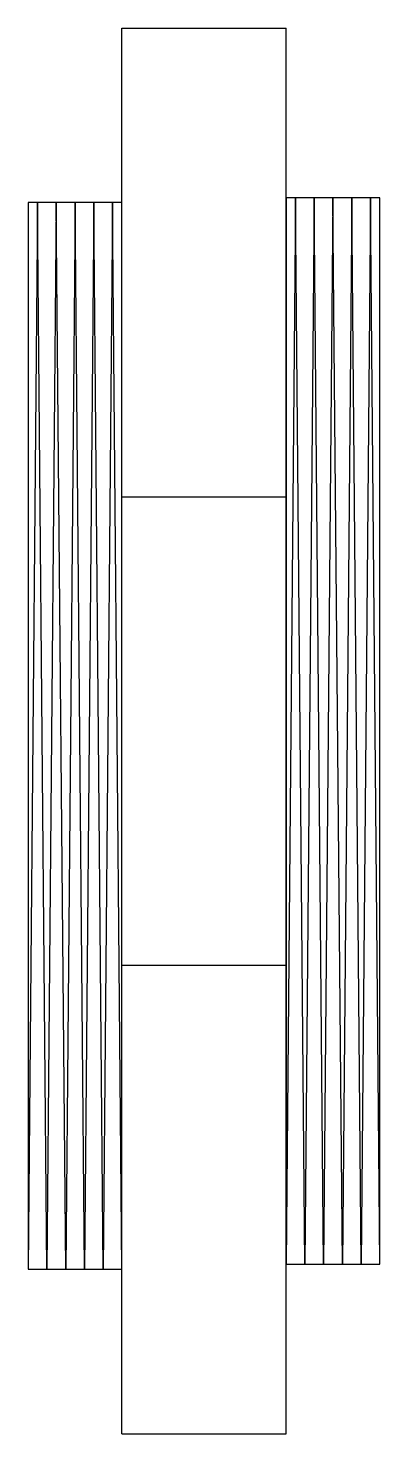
# Model space of a CAD drawing. Header units: millimetres. Extents: x 10371 to 10446, y 3871 to 4171.
import ezdxf

# ---------------------------------------------------------------- set-up
doc = ezdxf.new("R2010")
doc.units = ezdxf.units.MM
doc.header["$LTSCALE"] = 0.5
doc.layers.add('Contorno', color=3, linetype='Continuous')

msp = doc.modelspace()

# ---------------------------------------------------------------- linework, layer by layer
at = {"layer": 'Contorno'}
for p, q in [((10391.15, 4021.13), (10391.15, 4171.13)), ((10391.15, 4171.13), (10426.15, 4171.13)), ((10426.15, 3871.13), (10426.15, 4171.13)), ((10428.15, 4134.94), (10426.15, 3907.31)), ((10430.15, 3907.31), (10428.15, 4134.94)), ((10432.15, 4134.94), (10430.15, 3907.31)), ((10434.15, 3907.31), (10432.15, 4134.94)), ((10436.15, 4134.94), (10434.15, 3907.31)), ((10438.15, 3907.31), (10436.15, 4134.94)), ((10440.15, 4134.94), (10438.15, 3907.31)), ((10442.15, 3907.31), (10440.15, 4134.94)), ((10444.15, 4134.94), (10442.15, 3907.31)), ((10446.15, 3907.31), (10444.15, 4134.94)), ((10373.15, 4133.91), (10371.15, 3906.29)), ((10373.15, 4133.91), (10373.15, 4131.37)), ((10375.15, 3906.29), (10373.15, 4133.91)), ((10377.15, 4133.91), (10375.15, 3906.29)), ((10377.15, 4133.91), (10377.15, 4131.37)), ((10379.15, 3906.29), (10377.15, 4133.91)), ((10381.15, 4133.91), (10379.15, 3906.29)), ((10381.15, 4133.91), (10381.15, 4131.37)), ((10383.15, 3906.29), (10381.15, 4133.91)), ((10385.15, 4133.91), (10383.15, 3906.29)), ((10385.15, 4133.91), (10385.15, 4131.37)), ((10387.15, 3906.29), (10385.15, 4133.91)), ((10389.15, 4133.91), (10387.15, 3906.29)), ((10389.15, 4133.91), (10389.15, 4131.37)), ((10391.15, 3906.29), (10389.15, 4133.91)), ((10391.15, 4071.13), (10426.15, 4071.13)), ((10391.15, 3871.13), (10391.15, 4021.13)), ((10391.15, 3971.13), (10426.15, 3971.13)), ((10375.15, 3908.84), (10375.15, 3906.29)), ((10379.15, 3908.84), (10379.15, 3906.29)), ((10383.15, 3908.84), (10383.15, 3906.29)), ((10387.15, 3908.84), (10387.15, 3906.29)), ((10391.15, 3871.13), (10426.15, 3871.13))]:
    msp.add_line(p, q, dxfattribs=at)
for points in [[(10446.15, 3907.31), (10446.15, 4134.94), (10426.15, 4134.94), (10426.15, 3907.31)], [(10391.15, 3906.29), (10391.15, 4133.91), (10371.15, 4133.91), (10371.15, 3906.29)]]:
    msp.add_lwpolyline(points, close=True, dxfattribs=at)

doc.saveas('drawing.dxf')
